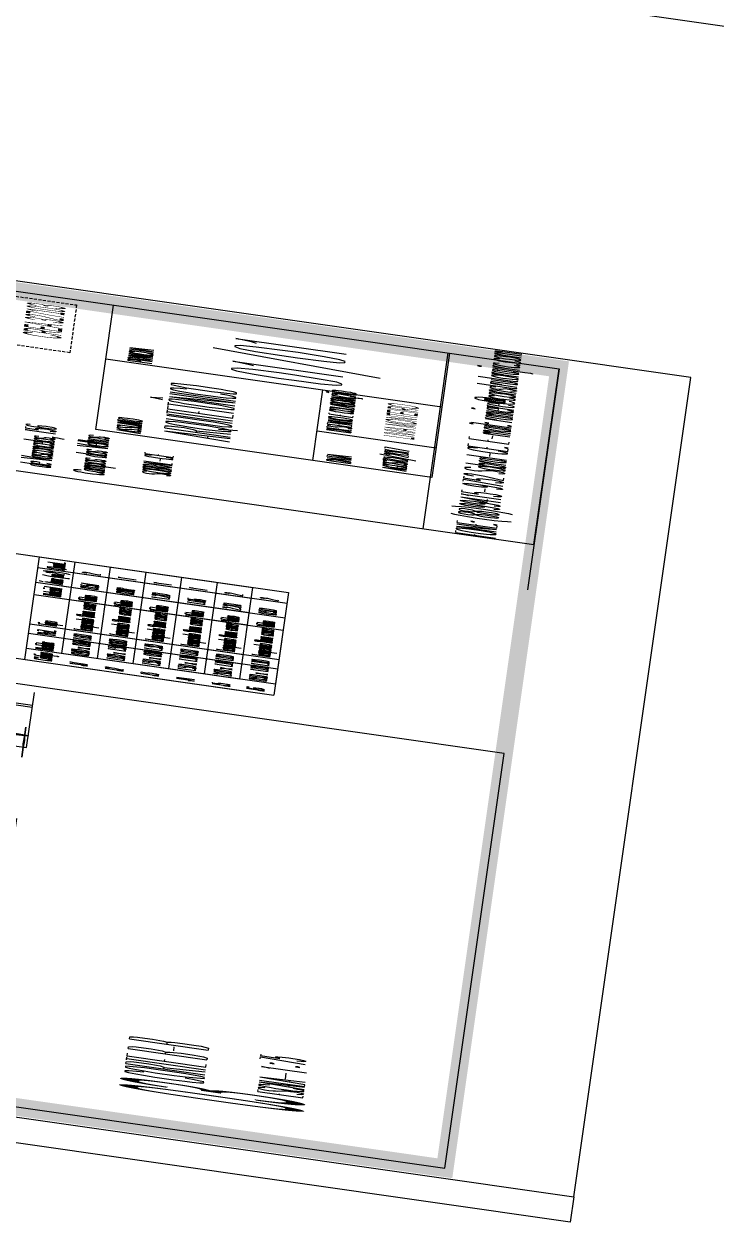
# Model space of a CAD drawing. Header units: millimetres. Extents: x -361192058 to 101130107379, y -14071650034 to 19218552450.
# Drawn here: x -133838.6 to -133604.3, y 40044.8 to 40450 of the extents above; entities that cross this region are included whole.
import ezdxf
from ezdxf.enums import TextEntityAlignment as Align

# ---------------------------------------------------------------- set-up
doc = ezdxf.new("R2010")
doc.units = ezdxf.units.MM
doc.header["$LTSCALE"] = 0.5
doc.linetypes.add('HIDDEN2', pattern=[0.1875, 0.125, -0.0625])
for name, color, linetype in [('02', 2, 'Continuous'), ('14-04-Texto-04', 3, 'Continuous'), ('CERAMICA', 8, 'Continuous'), ('CERC02', 3, 'Continuous'), ('parede', 2, 'Continuous'), ('TEXT', 2, 'Continuous'), ('TEXTO2', 3, 'Continuous'), ('TXT_0', 7, 'Continuous'), ('TXT_1', 3, 'Continuous')]:
    doc.layers.add(name, color=color, linetype=linetype)
for name, color, linetype, lineweight in [('E-TXT-G', 3, 'Continuous', 30), ('E-TXT-W', 7, 'Continuous', 15), ('E-TXT-Y', 2, 'Continuous', 40)]:
    doc.layers.add(name, color=color, linetype=linetype, lineweight=lineweight)
doc.styles.add('REG140', font='romans.shx', dxfattribs={"width": 0.8, "height": 0.35})
doc.styles.add('REG80', font='romans.shx', dxfattribs={"width": 0.8, "height": 0.1})
doc.styles.add('ROMAND', font='romand', dxfattribs={"height": 0.3})
doc.styles.add('ROMANS', font='romans', dxfattribs={"height": 0.1})
doc.styles.add('SANSSERIF', font='sas_____.pfb', dxfattribs={"height": 1})
doc.styles.add('SANSSERIF2', font='sanssb__.ttf', dxfattribs={"width": 0.8})
doc.styles.get("Standard").update_dxf_attribs({"font": 'txt.shx', "height": 0.12})
doc.dimstyles.new('ESCALA50', dxfattribs={"dimtxt": 0.1, "dimasz": 0.06, "dimexe": 0.18, "dimexo": 0.06, "dimgap": 0.1, "dimtad": 1, "dimzin": 4, "dimdsep": 46, "dimtxsty": 'Standard', "dimblk1": 'BOLA', "dimblk2": 'BOLA', "dimsah": 1, "dimcen": -0.06, "dimse1": 1, "dimse2": 1, "dimclrd": 7, "dimclrt": 3, "dimadec": 0, "dimazin": 0, "dimtfac": 1, "dimtix": 1, "dimtmove": 0, "dimatfit": 3, "dimldrblk": 'BOLA', "dimfxl": 0, "dimtolj": 1, "dimtzin": 4, "dimarcsym": 0})

# ---------------------------------------------------------------- blocks, each defined once
blk = doc.blocks.new('Adc_nivelelev')
blk.add_hatch(color=256).paths.add_polyline_path([(0, 0), (0.1307, 0.2715), (0, 0.2715)])
for p, q in [((0, 0.4955), (0, 0)), ((-0.1376, 0.3683), (0.76, 0.3683))]:
    blk.add_line(p, q)
blk.add_lwpolyline([(-0.1307, 0.2715), (0.1307, 0.2715), (0, 0)], close=True)
at = {"flags": 8}
blk.add_attdef('NIVEL', (0.1106, 0.4235), '', height=0.1, dxfattribs=at)
blk = doc.blocks.new('IND_DES')
at = {"layer": 'E-TXT-W'}
blk.add_line((0.0269, -0.2428), (0.1984, -0.2428), dxfattribs=at)
at = {"layer": 'E-TXT-G', "style": 'REG80', "width": 0.8}
for s, p in [('ESCALA', (-0.4463, -0.2864)), ('1', (0.2426, -0.2864)), (':', (0.3988, -0.2706))]:
    blk.add_text(s, height=0.1, dxfattribs=at).set_placement(p)
blk.add_attdef('ESCALA', (0.4897, -0.2812), '', height=0.1, dxfattribs=at)
at = {"layer": 'E-TXT-W', "style": 'SANSSERIF2', "width": 0.6}
blk.add_attdef('00', text='', height=0.4, dxfattribs=at).set_placement((-0.7083, -0.2881), align=Align.CENTER)
at = {"layer": 'E-TXT-Y', "style": 'REG140', "width": 0.8}
for tag, p in [('PROJETO', (-0.4563, 0.1829)), ('DESENHO', (-0.4582, -0.0658))]:
    blk.add_attdef(tag, p, '', height=0.175, dxfattribs=at)
blk = doc.blocks.new('BOLA')
for p, q in [((0, -1.44), (0, 1.44)), ((-1.44, 0), (1.44, 0))]:
    blk.add_line(p, q)
blk.add_circle((0, 0), 0.452)
blk = doc.blocks.new('*D1663')
at = {"layer": '02', "color": 7, "lineweight": -2, "transparency": 16777216}
blk.add_line((3918.0118, 2406.3636), (3918.0118, 2409.0436), dxfattribs=at)
at = {"layer": 'Defpoints', "color": 0, "transparency": 16777216}
for p in [(3917.6413, 2409.1036), (3918.0118, 2409.1036), (3917.6413, 2406.3036)]:
    blk.add_point(p, dxfattribs=at)
at = {"layer": '02', "color": 7, "lineweight": -2, "transparency": 16777216, "xscale": 0.06, "yscale": 0.06, "zscale": 0.06}
for p, rotation in [((3918.0118, 2409.1036), 90), ((3918.0118, 2406.3036), 270)]:
    blk.add_blockref('BOLA', p, dxfattribs=dict(at, rotation=rotation))
at = {"layer": '02', "color": 3, "transparency": 16777216, "insert": (3917.8518, 2407.7036), "char_height": 0.12, "attachment_point": 5, "rotation": 90}
blk.add_mtext('\\A1;2.80', dxfattribs=at)
blk = doc.blocks.new('*D1668')
at = {"layer": '02', "color": 7, "lineweight": -2, "transparency": 16777216}
blk.add_line((3910.3942, 2406.3436), (3910.3942, 2409.0436), dxfattribs=at)
at = {"layer": 'Defpoints', "color": 0, "transparency": 16777216}
for p in [(3910.0913, 2409.1036), (3910.3942, 2409.1036), (3910.0913, 2406.2836)]:
    blk.add_point(p, dxfattribs=at)
at = {"layer": '02', "color": 7, "lineweight": -2, "transparency": 16777216, "xscale": 0.06, "yscale": 0.06, "zscale": 0.06}
for p, rotation in [((3910.3942, 2409.1036), 90), ((3910.3942, 2406.2836), 270)]:
    blk.add_blockref('BOLA', p, dxfattribs=dict(at, rotation=rotation))
at = {"layer": '02', "color": 3, "transparency": 16777216, "insert": (3910.2342, 2407.6936), "char_height": 0.12, "attachment_point": 5, "rotation": 90}
blk.add_mtext('\\A1;2.82', dxfattribs=at)
blk = doc.blocks.new('*D1669')
at = {"layer": '02', "color": 7, "lineweight": -2, "transparency": 16777216}
blk.add_line((3911.2413, 2411.2436), (3911.2413, 2406.3436), dxfattribs=at)
at = {"layer": 'Defpoints', "color": 0, "transparency": 16777216}
for p in [(3911.2413, 2411.3036), (3911.2413, 2406.2836), (3911.2413, 2406.2836)]:
    blk.add_point(p, dxfattribs=at)
at = {"layer": '02', "color": 7, "lineweight": -2, "transparency": 16777216, "xscale": 0.06, "yscale": 0.06, "zscale": 0.06}
for p, rotation in [((3911.2413, 2411.3036), 90), ((3911.2413, 2406.2836), 270)]:
    blk.add_blockref('BOLA', p, dxfattribs=dict(at, rotation=rotation))
at = {"layer": '02', "color": 3, "transparency": 16777216, "insert": (3911.0813, 2408.7936), "char_height": 0.12, "attachment_point": 5, "rotation": 90}
blk.add_mtext('\\A1;5.02', dxfattribs=at)
blk = doc.blocks.new('APROVADO QUADRA 21.2 MBVII')
at = {"lineweight": 18}
for p, q in [((3924.9143, 2406.16), (3931.7319, 2406.16)), ((3924.9143, 2405.9551), (3931.7319, 2405.9551)), ((3924.9143, 2405.7502), (3931.7319, 2405.7502)), ((3924.9143, 2405.5453), (3931.7319, 2405.5453)), ((3924.9143, 2405.3404), (3931.7319, 2405.3404)), ((3924.9143, 2405.1354), (3931.7319, 2405.1354))]:
    blk.add_line(p, q, dxfattribs=at)
at = {"layer": '02', "lineweight": 18}
for p, q in [((3950.945, 2431.1459), (3950.945, 2403.5851)), ((3937.82, 2424.1479), (3937.82, 2403.5851)), ((3950.945, 2403.5851), (3934.4516, 2403.5851))]:
    blk.add_line(p, q, dxfattribs=at)
at = {"layer": '02', "color": 0, "lineweight": 18}
for p, q in [((3950.945, 2424.1479), (3950.945, 2403.5851)), ((3931.7319, 2404.9305), (3924.9143, 2404.9305)), ((3937.82, 2403.5851), (3950.945, 2403.5851))]:
    blk.add_line(p, q, dxfattribs=at)
at = {"layer": '02', "color": 3, "lineweight": 18}
blk.add_line((3931.7319, 2404.9305), (3924.0657, 2404.9305), dxfattribs=at)
at = {"layer": '02', "lineweight": 18}
for points in [[(3890.495, 2402.8351), (3951.695, 2402.8351), (3951.695, 2447.3851), (3890.495, 2447.3851)], [(3891.245, 2403.5851), (3922.2237, 2403.5851), (3922.2237, 2412.8323), (3891.245, 2412.8323)]]:
    blk.add_lwpolyline(points, close=True, dxfattribs=at)
at = {"layer": '02', "lineweight": 18, "const_width": 0.1}
blk.add_lwpolyline([(3891.245, 2403.5851), (3950.945, 2403.5851), (3950.945, 2446.6351), (3891.245, 2446.6351)], close=True, dxfattribs=at)
at = {"layer": '02', "lineweight": 18}
for points in [[(3890.495, 2402.8351), (3888.62, 2402.8351), (3888.62, 2422.3351), (3890.495, 2424.2101), (3891.245, 2424.2101)], [(3979.6187, 2385.7337), (3977.7437, 2385.7337), (3977.7437, 2405.2337), (3979.6187, 2407.1087), (3980.3687, 2407.1087)]]:
    blk.add_lwpolyline(points, dxfattribs=at)
at = {"layer": '02', "color": 4, "linetype": 'HIDDEN2', "lineweight": 18}
blk.add_lwpolyline([(3946.9975, 2408.5033), (3950.5627, 2408.5033), (3950.5627, 2406.358), (3946.9975, 2406.358)], close=True, dxfattribs=at)
at = {"layer": '14-04-Texto-04', "lineweight": 18}
blk.add_line((3946.9251, 2406.1494), (3946.9251, 2404.2153), dxfattribs=at)
at = {"layer": 'CERAMICA', "lineweight": 18}
blk.add_line((3943.8549, 2404.2153), (3943.8549, 2404.9002), dxfattribs=at)
at = {"layer": 'CERC02', "lineweight": 18}
for p, q in [((3924.069, 2409.5924), (3924.069, 2405.1354)), ((3924.069, 2409.5924), (3924.069, 2404.9305)), ((3931.7319, 2409.5924), (3931.7319, 2405.1354)), ((3931.7319, 2409.5924), (3931.7319, 2404.9305)), ((3924.069, 2406.3649), (3931.7319, 2406.3649)), ((3941.6603, 2406.1494), (3950.9401, 2406.1494)), ((3941.6603, 2404.2153), (3941.6603, 2406.1494)), ((3941.6603, 2404.9002), (3946.9251, 2404.9002)), ((3937.82, 2404.2226), (3950.945, 2404.2226)), ((3950.9401, 2404.2153), (3941.6603, 2404.2153))]:
    blk.add_line(p, q, dxfattribs=at)
at = {"layer": 'parede', "lineweight": 18}
for p, q in [((3917.6413, 2409.4782), (3917.6413, 2406.2836)), ((3920.6413, 2406.2836), (3920.6413, 2408.7836)), ((3920.7913, 2406.2836), (3920.7913, 2408.7836)), ((3917.6413, 2406.2836), (3921.7599, 2406.2836))]:
    blk.add_line(p, q, dxfattribs=at)
at = {"layer": 'TXT_0', "lineweight": 18}
for p, q in [((3924.9143, 2406.3649), (3924.9143, 2405.1354)), ((3924.9143, 2406.3649), (3924.9143, 2404.9305)), ((3926.0413, 2406.3649), (3926.0413, 2405.1354)), ((3926.0413, 2406.3649), (3926.0413, 2404.9305)), ((3926.7279, 2406.3649), (3926.7279, 2405.1354)), ((3926.7279, 2406.3649), (3926.7279, 2404.9305)), ((3928.9379, 2406.3649), (3928.9379, 2405.1354)), ((3928.9379, 2406.3649), (3928.9379, 2404.9305)), ((3929.8601, 2406.3649), (3929.8601, 2405.1354)), ((3929.8601, 2406.3649), (3929.8601, 2404.9305)), ((3930.9359, 2406.3649), (3930.9359, 2405.1354)), ((3930.9359, 2406.3649), (3930.9359, 2404.9305))]:
    blk.add_line(p, q, dxfattribs=at)
at = {"lineweight": 18}
ref = blk.add_blockref('IND_DES', (3896.0186, 2405.1852), dxfattribs=dict(at, xscale=2.591993519999988, yscale=2.591993519999988, zscale=2.591993519999988))
ref.add_attrib('00', '03', dxfattribs={"layer": 'E-TXT-W', "height": 1.0368, "style": 'SANSSERIF', "width": 0.6}).set_placement((3894.1827, 2404.4385), align=Align.CENTER)
ref.add_attrib('DESENHO', 'CORTE B-B', (3894.831, 2405.0146), dxfattribs={"layer": 'E-TXT-Y', "height": 0.4536, "style": 'REG140', "width": 0.8})
ref.add_attrib('ESCALA', '75', (3897.288, 2404.4563), dxfattribs={"layer": 'E-TXT-G', "height": 0.2592, "style": 'REG80', "width": 0.8})
at = {"layer": 'TXT_0', "lineweight": 18}
ref = blk.add_blockref('Adc_nivelelev', (3918.5323, 2406.2836), dxfattribs=dict(at, xscale=0.8626357221426701, yscale=0.8626357221426701, zscale=0.8626357221426701))
ref.add_attrib('NIVEL', '0.03', (3918.6277, 2406.6489), dxfattribs={"height": 0.08626, "flags": 8})
at = {"color": 0, "lineweight": 13, "flags": 8}
for p in [(4700.7247, 2280.1125), (4699.5738, 2277.8964), (4702.3546, 2276.195), (4703.6722, 2274.085), (4699.8445, 2272.2194), (4703.0488, 2270.137), (4703.0877, 2267.9803), (4700.6523, 2261.5216), (4700.7007, 2257.1593)]:
    blk.add_attdef('NIVEL', p, '', height=0.075, dxfattribs=at)
for rotation, width, p in [(90, 0.8, (4700.8205, 2275.7521)), (270, 0.6, (4703.8437, 2274.9021)), (90, 0.8, (4701.5575, 2268.5021)), (180, 0.6, (4651.1817, 2236.1931))]:
    blk.add_attdef('$PORTA', text='', height=0.09, rotation=rotation, dxfattribs=dict(at, width=width)).set_placement(p, align=Align.MIDDLE)
for p in [(4654.176, 2240.463), (4648.499, 2240.1923), (4637.8012, 2239.3845), (4633.4388, 2239.3361), (4656.3921, 2239.3121), (4652.4746, 2237.6822), (4646.4166, 2236.988), (4644.2598, 2236.9491), (4650.3646, 2236.3646)]:
    blk.add_attdef('NIVEL', p, '', height=0.075, rotation=270, dxfattribs=at)
at = {"color": 0, "lineweight": 13, "width": 0.8, "flags": 8}
for p in [(4652.0317, 2239.2163), (4644.7817, 2238.4793)]:
    blk.add_attdef('$PORTA', text='', height=0.09, dxfattribs=at).set_placement(p, align=Align.MIDDLE)
at = {"layer": 'TEXT', "lineweight": 18, "style": 'SANSSERIF'}
for s, height, p in [('CREA 327103', 0.218329, (3947.8482, 2406.6376)), ('LIVIA MONTEIRO', 0.176803, (3944.2098, 2404.5215))]:
    blk.add_text(s, height=height, dxfattribs=at).set_placement(p, align=Align.TOP_LEFT)
at = {"layer": 'TEXTO2', "lineweight": 18, "style": 'ROMAND'}
for s, height, p in [('de Vasconcelos, 156', 0.17525, (3938.3465, 2406.4604)), ('Campos dos Velhos', 0.17525, (3938.3514, 2406.1543)), ('FONE: (88)99415-9752 Sobral-CE. E-mail: raniere@construtorajrc.com', 0.228564, (3937.8292, 2403.9219))]:
    blk.add_text(s, height=height, dxfattribs=at).set_placement(p, align=Align.MIDDLE_LEFT)
at = {"layer": 'TEXTO2', "lineweight": 18, "style": 'ROMANS'}
for s, height, p in [('ASSUNTO', 0.1378, (3941.8071, 2406.0315)), ('PRANCHA', 0.1378, (3947.032, 2406.0242)), ('SOBRAL-CE', 0.16182, (3938.9661, 2405.8525)), ('ARQUITETÔNICO', 0.375519, (3942.1357, 2405.7607)), ('01/01', 0.63428, (3947.2455, 2405.4325)), ('DATA', 0.1378, (3941.8071, 2404.8223)), ('DESENHO E COLABORAÇÃO', 0.1378, (3944.0387, 2404.8464)), ('AGOSTO/2017', 0.1378, (3941.8418, 2404.5023))]:
    blk.add_text(s, height=height, dxfattribs=at).set_placement(p, align=Align.TOP_LEFT)
at = {"layer": 'TXT_0', "lineweight": 18}
for s, height, p in [('J1', 0.10246, (3924.2227, 2406.0063)), ('0.90 x 0.60', 0.102459, (3924.9911, 2406.0063)), ('1.60', 0.10246, (3926.1182, 2406.0063)), ('Temperado 8mm correr', 0.102459, (3926.8047, 2406.0063)), ('Vidro', 0.10246, (3929.0148, 2406.0063)), ('0.54', 0.10246, (3929.9369, 2406.0063)), ('2', 0.1025, (3931.0127, 2406.0063)), ('J2', 0.10246, (3924.2227, 2405.8014)), ('1.00 x 1.50', 0.102459, (3924.9911, 2405.8014)), ('0.60', 0.10246, (3926.1182, 2405.8014)), ('Temperado 8mm correr', 0.102459, (3926.8047, 2405.8014)), ('Vidro', 0.10246, (3929.0148, 2405.8014)), ('0.88', 0.10246, (3929.9369, 2405.8014)), ('1', 0.1025, (3931.0127, 2405.8014)), ('J3', 0.10246, (3924.2227, 2405.5965)), ('1.50 x 0.80', 0.102459, (3924.9911, 2405.5965)), ('1.30', 0.10246, (3926.1182, 2405.5965)), ('Temperado 8mm correr', 0.102459, (3926.8047, 2405.5965)), ('Vidro', 0.10246, (3929.0148, 2405.5965)), ('1.20', 0.10246, (3929.9369, 2405.5965)), ('1', 0.1025, (3931.0127, 2405.5965)), ('J4', 0.10246, (3924.2227, 2405.3916)), ('1.50 x 1.10', 0.102459, (3924.9911, 2405.3916)), ('1.00', 0.10246, (3926.1182, 2405.3916)), ('Temperado 8mm correr', 0.102459, (3926.8047, 2405.3916)), ('Vidro', 0.10246, (3929.0148, 2405.3916)), ('1.65', 0.10246, (3929.9369, 2405.3916)), ('1', 0.1025, (3931.0127, 2405.3916)), ('J5', 0.10246, (3924.2227, 2405.1867)), ('2.00 x 1.10', 0.102459, (3924.9911, 2405.1867)), ('1.00', 0.10246, (3926.1182, 2405.1867)), ('Temperado 8mm correr', 0.102459, (3926.8047, 2405.1867)), ('Vidro', 0.10246, (3929.0148, 2405.1867)), ('2.20', 0.10246, (3929.9369, 2405.1867)), ('2', 0.1025, (3931.0127, 2405.1867)), ('J6', 0.10246, (3924.2297, 2404.989)), ('0.50 x 1.00', 0.102459, (3924.9911, 2404.9818)), ('1.10', 0.10246, (3926.1182, 2404.9818)), ('Temperado 8mm correr', 0.102459, (3926.8047, 2404.9818)), ('Vidro', 0.10246, (3929.0148, 2404.9818)), ('0.50', 0.10246, (3929.9369, 2404.9818)), ('2', 0.1025, (3931.0127, 2404.9818))]:
    blk.add_text(s, height=height, dxfattribs=at).set_placement(p)
at = {"layer": 'TXT_1', "lineweight": 18}
for s, p in [('Área (m2)', (3929.9369, 2406.2113)), ('Código', (3924.2227, 2406.2113)), ('Medida', (3924.9911, 2406.2113)), ('Peit.', (3926.1182, 2406.2113)), ('Tipo', (3926.8047, 2406.2113)), ('Material', (3929.0148, 2406.2113)), ('Quant.', (3931.0127, 2406.2113))]:
    blk.add_text(s, height=0.10246, dxfattribs=at).set_placement(p)
at = {"layer": '02', "color": 6}
for base, p1, p2, picture, middle in [((3911.2413, 2406.2836), (3911.2413, 2411.3036), (3911.2413, 2406.2836), '*D1669', (3911.0813, 2408.7936)), ((3910.3942, 2409.1036), (3910.0913, 2406.2836), (3910.0913, 2409.1036), '*D1668', (3910.2342, 2407.6936)), ((3918.0118, 2409.1036), (3917.6413, 2406.3036), (3917.6413, 2409.1036), '*D1663', (3917.8518, 2407.7036))]:
    dim = blk.add_linear_dim(base=base, p1=p1, p2=p2, angle=90, dimstyle='ESCALA50', override={"dimfxl": 0.18}, dxfattribs=at)
    dim.commit()
    dim.dimension.update_dxf_attribs({"geometry": picture, "text_midpoint": middle})

msp = doc.modelspace()

# ---------------------------------------------------------------- block references
at = {"layer": '02', "color": 0, "lineweight": 30, "xscale": -4.574818403918471, "yscale": -59.40450511825884, "zscale": 4.574818403918471, "rotation": 261.8606972171988}
msp.add_blockref('APROVADO QUADRA 21.2 MBVII', (5129.041, 2225.201), dxfattribs=at)

doc.saveas('drawing.dxf')
